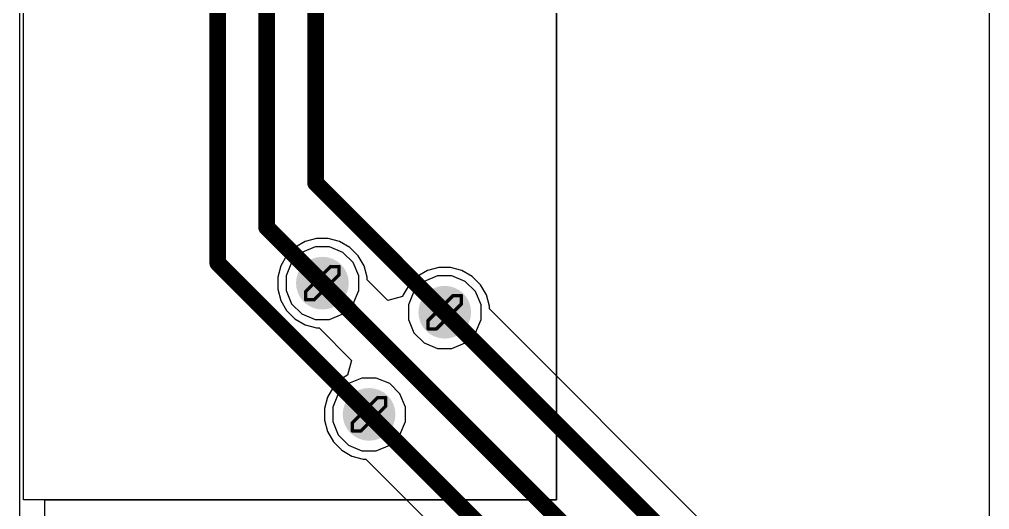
# Model space of a CAD drawing. Header units: inches. Extents: x 0 to 5379, y 0 to 5429.
# Drawn here: x 111.8 to 126.59, y 182.41 to 189.88 of the extents above; entities that cross this region are included whole.
import ezdxf

# ---------------------------------------------------------------- set-up
doc = ezdxf.new("R2010")
doc.units = ezdxf.units.IN
for name, color, linetype in [('Bottom Layer', 5, 'Continuous'), ('Bottom Solder', 6, 'Continuous'), ('Drill Drawing', 1, 'Continuous'), ('GND01', 16, 'Continuous'), ('GND02', 76, 'Continuous'), ('PWR', 156, 'Continuous'), ('SIG 01', 90, 'Continuous'), ('Top Layer', 1, 'Continuous'), ('Top Solder', 216, 'Continuous'), ('Via Holes', 16, 'Continuous')]:
    doc.layers.add(name, color=color, linetype=linetype)

msp = doc.modelspace()

# ---------------------------------------------------------------- hatches: boundary and pattern name
at = {"layer": 'Bottom Layer'}
h = msp.add_hatch(color=5, dxfattribs=at)
edge = h.paths.add_edge_path()
edge.add_arc((116.42, 185.862), 0.3, 0, 360)
h = msp.add_hatch(color=5, dxfattribs=at)
edge = h.paths.add_edge_path()
edge.add_arc((118.286, 185.419), 0.3, 0, 360)
h = msp.add_hatch(color=5, dxfattribs=at)
edge = h.paths.add_edge_path()
edge.add_arc((117.132, 183.862), 0.3, 0, 360)
at = {"layer": 'Bottom Solder'}
h = msp.add_hatch(color=6, dxfattribs=at)
edge = h.paths.add_edge_path()
edge.add_arc((116.42, 185.862), 0.402, 0, 360)
h = msp.add_hatch(color=6, dxfattribs=at)
edge = h.paths.add_edge_path()
edge.add_arc((118.286, 185.419), 0.402, 0, 360)
h = msp.add_hatch(color=6, dxfattribs=at)
edge = h.paths.add_edge_path()
edge.add_arc((117.132, 183.862), 0.402, 0, 360)
at = {"layer": 'GND01'}
h = msp.add_hatch(color=16, dxfattribs=at)
edge = h.paths.add_edge_path()
edge.add_arc((116.42, 185.862), 0.3, 0, 360)
h = msp.add_hatch(color=16, dxfattribs=at)
edge = h.paths.add_edge_path()
edge.add_arc((118.286, 185.419), 0.3, 0, 360)
h = msp.add_hatch(color=16, dxfattribs=at)
edge = h.paths.add_edge_path()
edge.add_arc((117.132, 183.862), 0.3, 0, 360)
at = {"layer": 'GND02'}
h = msp.add_hatch(color=76, dxfattribs=at)
edge = h.paths.add_edge_path()
edge.add_arc((116.42, 185.862), 0.3, 0, 360)
h = msp.add_hatch(color=76, dxfattribs=at)
edge = h.paths.add_edge_path()
edge.add_arc((118.286, 185.419), 0.3, 0, 360)
h = msp.add_hatch(color=76, dxfattribs=at)
edge = h.paths.add_edge_path()
edge.add_arc((117.132, 183.862), 0.3, 0, 360)
at = {"layer": 'PWR'}
h = msp.add_hatch(color=156, dxfattribs=at)
edge = h.paths.add_edge_path()
edge.add_arc((116.42, 185.862), 0.3, 0, 360)
h = msp.add_hatch(color=156, dxfattribs=at)
edge = h.paths.add_edge_path()
edge.add_arc((118.286, 185.419), 0.3, 0, 360)
h = msp.add_hatch(color=156, dxfattribs=at)
edge = h.paths.add_edge_path()
edge.add_arc((117.132, 183.862), 0.3, 0, 360)
at = {"layer": 'SIG 01'}
h = msp.add_hatch(color=90, dxfattribs=at)
edge = h.paths.add_edge_path()
edge.add_arc((116.42, 185.862), 0.3, 0, 360)
h = msp.add_hatch(color=90, dxfattribs=at)
edge = h.paths.add_edge_path()
edge.add_arc((118.286, 185.419), 0.3, 0, 360)
h = msp.add_hatch(color=90, dxfattribs=at)
edge = h.paths.add_edge_path()
edge.add_arc((117.132, 183.862), 0.3, 0, 360)
at = {"layer": 'Top Layer'}
h = msp.add_hatch(color=1, dxfattribs=at)
edge = h.paths.add_edge_path()
edge.add_arc((116.42, 185.862), 0.3, 0, 360)
h = msp.add_hatch(color=1, dxfattribs=at)
edge = h.paths.add_edge_path()
edge.add_arc((118.286, 185.419), 0.3, 0, 360)
h = msp.add_hatch(color=1, dxfattribs=at)
edge = h.paths.add_edge_path()
edge.add_arc((117.132, 183.862), 0.3, 0, 360)
at = {"layer": 'Top Solder'}
h = msp.add_hatch(color=216, dxfattribs=at)
edge = h.paths.add_edge_path()
edge.add_arc((116.42, 185.862), 0.402, 0, 360)
h = msp.add_hatch(color=216, dxfattribs=at)
edge = h.paths.add_edge_path()
edge.add_arc((118.286, 185.419), 0.402, 0, 360)
h = msp.add_hatch(color=216, dxfattribs=at)
edge = h.paths.add_edge_path()
edge.add_arc((117.132, 183.862), 0.402, 0, 360)
at = {"layer": 'Via Holes'}
h = msp.add_hatch(color=7, dxfattribs=at)
edge = h.paths.add_edge_path()
edge.add_arc((116.42, 185.862), 0.15, 0, 360)
h = msp.add_hatch(color=7, dxfattribs=at)
edge = h.paths.add_edge_path()
edge.add_arc((118.286, 185.419), 0.15, 0, 360)
h = msp.add_hatch(color=7, dxfattribs=at)
edge = h.paths.add_edge_path()
edge.add_arc((117.132, 183.862), 0.15, 0, 360)

# ---------------------------------------------------------------- linework, layer by layer
at = {"layer": 'Bottom Layer'}
for p, q in [((116.31, 186.416), (116.106, 186.331)), ((116.53, 186.416), (116.31, 186.416)), ((116.734, 186.331), (116.53, 186.416)), ((116.106, 186.331), (115.951, 186.176)), ((116.89, 186.176), (116.734, 186.331)), ((115.951, 186.176), (115.866, 185.972)), ((116.974, 185.972), (116.89, 186.176)), ((115.866, 185.972), (115.866, 185.752)), ((116.974, 185.752), (116.974, 185.972)), ((118.175, 185.973), (117.972, 185.889)), ((118.396, 185.973), (118.175, 185.973)), ((118.599, 185.889), (118.396, 185.973)), ((117.972, 185.889), (117.816, 185.733)), ((118.755, 185.733), (118.599, 185.889)), ((115.866, 185.752), (115.951, 185.548)), ((116.89, 185.548), (116.974, 185.752)), ((117.816, 185.733), (117.732, 185.53)), ((118.84, 185.53), (118.755, 185.733)), ((115.951, 185.548), (116.106, 185.392)), ((116.734, 185.392), (116.89, 185.548)), ((117.732, 185.53), (117.732, 185.309)), ((118.84, 185.309), (118.84, 185.53)), ((116.106, 185.392), (116.31, 185.308)), ((116.53, 185.308), (116.734, 185.392)), ((116.31, 185.308), (116.53, 185.308)), ((117.732, 185.309), (117.816, 185.106)), ((118.755, 185.106), (118.84, 185.309)), ((117.816, 185.106), (117.972, 184.95)), ((118.599, 184.95), (118.755, 185.106)), ((117.972, 184.95), (118.175, 184.865)), ((118.396, 184.865), (118.599, 184.95)), ((118.175, 184.865), (118.396, 184.865)), ((116.818, 184.332), (116.662, 184.176)), ((117.022, 184.416), (116.818, 184.332)), ((117.242, 184.416), (117.022, 184.416)), ((117.446, 184.332), (117.242, 184.416)), ((117.602, 184.176), (117.446, 184.332)), ((116.662, 184.176), (116.578, 183.972)), ((117.686, 183.972), (117.602, 184.176)), ((116.578, 183.972), (116.578, 183.752)), ((117.686, 183.752), (117.686, 183.972)), ((116.578, 183.752), (116.662, 183.548)), ((117.602, 183.548), (117.686, 183.752)), ((116.662, 183.548), (116.818, 183.392)), ((117.446, 183.392), (117.602, 183.548)), ((116.818, 183.392), (117.022, 183.308)), ((117.022, 183.308), (117.242, 183.308)), ((117.242, 183.308), (117.446, 183.392))]:
    msp.add_line(p, q, dxfattribs=at)
at = {"layer": 'Drill Drawing'}
for points in [[(116.166, 185.989, 0.0508, 0.0508, 0), (116.166, 186.116, 0.0508, 0.0508, 0)], [(116.166, 186.116, 0.0508, 0.0508, 0), (116.293, 186.116, 0.0508, 0.0508, 0)], [(116.293, 186.116, 0.0508, 0.0508, 0), (116.42, 185.989, 0.0508, 0.0508, 0)], [(116.42, 185.989, 0.0508, 0.0508, 0), (116.547, 186.116, 0.0508, 0.0508, 0)], [(116.547, 186.116, 0.0508, 0.0508, 0), (116.674, 186.116, 0.0508, 0.0508, 0)], [(116.674, 185.989, 0.0508, 0.0508, 0), (116.674, 186.116, 0.0508, 0.0508, 0)], [(116.166, 185.989, 0.0508, 0.0508, 0), (116.293, 185.862, 0.0508, 0.0508, 0)], [(116.547, 185.862, 0.0508, 0.0508, 0), (116.674, 185.989, 0.0508, 0.0508, 0)], [(116.166, 185.735, 0.0508, 0.0508, 0), (116.293, 185.862, 0.0508, 0.0508, 0)], [(116.547, 185.862, 0.0508, 0.0508, 0), (116.674, 185.735, 0.0508, 0.0508, 0)], [(116.166, 185.608, 0.0508, 0.0508, 0), (116.166, 185.735, 0.0508, 0.0508, 0)], [(116.293, 185.608, 0.0508, 0.0508, 0), (116.42, 185.735, 0.0508, 0.0508, 0)], [(116.42, 185.735, 0.0508, 0.0508, 0), (116.547, 185.608, 0.0508, 0.0508, 0)], [(116.674, 185.608, 0.0508, 0.0508, 0), (116.674, 185.735, 0.0508, 0.0508, 0)], [(118.032, 185.546, 0.0508, 0.0508, 0), (118.032, 185.673, 0.0508, 0.0508, 0)], [(118.032, 185.673, 0.0508, 0.0508, 0), (118.159, 185.673, 0.0508, 0.0508, 0)], [(118.159, 185.673, 0.0508, 0.0508, 0), (118.286, 185.546, 0.0508, 0.0508, 0)], [(118.286, 185.546, 0.0508, 0.0508, 0), (118.413, 185.673, 0.0508, 0.0508, 0)], [(118.413, 185.673, 0.0508, 0.0508, 0), (118.54, 185.673, 0.0508, 0.0508, 0)], [(118.54, 185.546, 0.0508, 0.0508, 0), (118.54, 185.673, 0.0508, 0.0508, 0)], [(116.166, 185.608, 0.0508, 0.0508, 0), (116.293, 185.608, 0.0508, 0.0508, 0)], [(116.547, 185.608, 0.0508, 0.0508, 0), (116.674, 185.608, 0.0508, 0.0508, 0)], [(118.032, 185.546, 0.0508, 0.0508, 0), (118.159, 185.419, 0.0508, 0.0508, 0)], [(118.413, 185.419, 0.0508, 0.0508, 0), (118.54, 185.546, 0.0508, 0.0508, 0)], [(118.032, 185.292, 0.0508, 0.0508, 0), (118.159, 185.419, 0.0508, 0.0508, 0)], [(118.413, 185.419, 0.0508, 0.0508, 0), (118.54, 185.292, 0.0508, 0.0508, 0)], [(118.032, 185.165, 0.0508, 0.0508, 0), (118.032, 185.292, 0.0508, 0.0508, 0)], [(118.159, 185.165, 0.0508, 0.0508, 0), (118.286, 185.292, 0.0508, 0.0508, 0)], [(118.286, 185.292, 0.0508, 0.0508, 0), (118.413, 185.165, 0.0508, 0.0508, 0)], [(118.54, 185.165, 0.0508, 0.0508, 0), (118.54, 185.292, 0.0508, 0.0508, 0)], [(118.032, 185.165, 0.0508, 0.0508, 0), (118.159, 185.165, 0.0508, 0.0508, 0)], [(118.413, 185.165, 0.0508, 0.0508, 0), (118.54, 185.165, 0.0508, 0.0508, 0)], [(116.878, 183.989, 0.0508, 0.0508, 0), (116.878, 184.116, 0.0508, 0.0508, 0)], [(116.878, 184.116, 0.0508, 0.0508, 0), (117.005, 184.116, 0.0508, 0.0508, 0)], [(117.005, 184.116, 0.0508, 0.0508, 0), (117.132, 183.989, 0.0508, 0.0508, 0)], [(117.132, 183.989, 0.0508, 0.0508, 0), (117.259, 184.116, 0.0508, 0.0508, 0)], [(117.259, 184.116, 0.0508, 0.0508, 0), (117.386, 184.116, 0.0508, 0.0508, 0)], [(117.386, 183.989, 0.0508, 0.0508, 0), (117.386, 184.116, 0.0508, 0.0508, 0)], [(116.878, 183.989, 0.0508, 0.0508, 0), (117.005, 183.862, 0.0508, 0.0508, 0)], [(116.878, 183.735, 0.0508, 0.0508, 0), (117.005, 183.862, 0.0508, 0.0508, 0)], [(117.259, 183.862, 0.0508, 0.0508, 0), (117.386, 183.989, 0.0508, 0.0508, 0)], [(117.259, 183.862, 0.0508, 0.0508, 0), (117.386, 183.735, 0.0508, 0.0508, 0)], [(116.878, 183.608, 0.0508, 0.0508, 0), (116.878, 183.735, 0.0508, 0.0508, 0)], [(117.005, 183.608, 0.0508, 0.0508, 0), (117.132, 183.735, 0.0508, 0.0508, 0)], [(117.132, 183.735, 0.0508, 0.0508, 0), (117.259, 183.608, 0.0508, 0.0508, 0)], [(117.386, 183.608, 0.0508, 0.0508, 0), (117.386, 183.735, 0.0508, 0.0508, 0)], [(116.878, 183.608, 0.0508, 0.0508, 0), (117.005, 183.608, 0.0508, 0.0508, 0)], [(117.259, 183.608, 0.0508, 0.0508, 0), (117.386, 183.608, 0.0508, 0.0508, 0)]]:
    msp.add_lwpolyline(points, format="xyseb", dxfattribs=at)
for points in [[(116.153, 186.116, 0.0254, 0.0254, 1), (116.179, 186.116, 0.0254, 0.0254, 1)], [(116.153, 186.116, 0.0254, 0.0254, 1), (116.179, 186.116, 0.0254, 0.0254, 1)], [(116.28, 186.116, 0.0254, 0.0254, 1), (116.306, 186.116, 0.0254, 0.0254, 1)], [(116.28, 186.116, 0.0254, 0.0254, 1), (116.306, 186.116, 0.0254, 0.0254, 1)], [(116.534, 186.116, 0.0254, 0.0254, 1), (116.56, 186.116, 0.0254, 0.0254, 1)], [(116.534, 186.116, 0.0254, 0.0254, 1), (116.56, 186.116, 0.0254, 0.0254, 1)], [(116.661, 186.116, 0.0254, 0.0254, 1), (116.687, 186.116, 0.0254, 0.0254, 1)], [(116.661, 186.116, 0.0254, 0.0254, 1), (116.687, 186.116, 0.0254, 0.0254, 1)], [(116.153, 185.989, 0.0254, 0.0254, 1), (116.179, 185.989, 0.0254, 0.0254, 1)], [(116.153, 185.989, 0.0254, 0.0254, 1), (116.179, 185.989, 0.0254, 0.0254, 1)], [(116.407, 185.989, 0.0254, 0.0254, 1), (116.433, 185.989, 0.0254, 0.0254, 1)], [(116.407, 185.989, 0.0254, 0.0254, 1), (116.433, 185.989, 0.0254, 0.0254, 1)], [(116.661, 185.989, 0.0254, 0.0254, 1), (116.687, 185.989, 0.0254, 0.0254, 1)], [(116.661, 185.989, 0.0254, 0.0254, 1), (116.687, 185.989, 0.0254, 0.0254, 1)], [(116.28, 185.862, 0.0254, 0.0254, 1), (116.306, 185.862, 0.0254, 0.0254, 1)], [(116.28, 185.862, 0.0254, 0.0254, 1), (116.306, 185.862, 0.0254, 0.0254, 1)], [(116.534, 185.862, 0.0254, 0.0254, 1), (116.56, 185.862, 0.0254, 0.0254, 1)], [(116.534, 185.862, 0.0254, 0.0254, 1), (116.56, 185.862, 0.0254, 0.0254, 1)], [(116.153, 185.735, 0.0254, 0.0254, 1), (116.179, 185.735, 0.0254, 0.0254, 1)], [(116.153, 185.735, 0.0254, 0.0254, 1), (116.179, 185.735, 0.0254, 0.0254, 1)], [(116.407, 185.735, 0.0254, 0.0254, 1), (116.433, 185.735, 0.0254, 0.0254, 1)], [(116.407, 185.735, 0.0254, 0.0254, 1), (116.433, 185.735, 0.0254, 0.0254, 1)], [(116.661, 185.735, 0.0254, 0.0254, 1), (116.687, 185.735, 0.0254, 0.0254, 1)], [(116.661, 185.735, 0.0254, 0.0254, 1), (116.687, 185.735, 0.0254, 0.0254, 1)], [(118.019, 185.673, 0.0254, 0.0254, 1), (118.044, 185.673, 0.0254, 0.0254, 1)], [(118.019, 185.673, 0.0254, 0.0254, 1), (118.044, 185.673, 0.0254, 0.0254, 1)], [(118.146, 185.673, 0.0254, 0.0254, 1), (118.171, 185.673, 0.0254, 0.0254, 1)], [(118.146, 185.673, 0.0254, 0.0254, 1), (118.171, 185.673, 0.0254, 0.0254, 1)], [(118.4, 185.673, 0.0254, 0.0254, 1), (118.425, 185.673, 0.0254, 0.0254, 1)], [(118.4, 185.673, 0.0254, 0.0254, 1), (118.425, 185.673, 0.0254, 0.0254, 1)], [(118.527, 185.673, 0.0254, 0.0254, 1), (118.552, 185.673, 0.0254, 0.0254, 1)], [(118.527, 185.673, 0.0254, 0.0254, 1), (118.552, 185.673, 0.0254, 0.0254, 1)], [(116.153, 185.608, 0.0254, 0.0254, 1), (116.179, 185.608, 0.0254, 0.0254, 1)], [(116.153, 185.608, 0.0254, 0.0254, 1), (116.179, 185.608, 0.0254, 0.0254, 1)], [(116.28, 185.608, 0.0254, 0.0254, 1), (116.306, 185.608, 0.0254, 0.0254, 1)], [(116.28, 185.608, 0.0254, 0.0254, 1), (116.306, 185.608, 0.0254, 0.0254, 1)], [(116.534, 185.608, 0.0254, 0.0254, 1), (116.56, 185.608, 0.0254, 0.0254, 1)], [(116.534, 185.608, 0.0254, 0.0254, 1), (116.56, 185.608, 0.0254, 0.0254, 1)], [(116.661, 185.608, 0.0254, 0.0254, 1), (116.687, 185.608, 0.0254, 0.0254, 1)], [(116.661, 185.608, 0.0254, 0.0254, 1), (116.687, 185.608, 0.0254, 0.0254, 1)], [(118.019, 185.546, 0.0254, 0.0254, 1), (118.044, 185.546, 0.0254, 0.0254, 1)], [(118.019, 185.546, 0.0254, 0.0254, 1), (118.044, 185.546, 0.0254, 0.0254, 1)], [(118.273, 185.546, 0.0254, 0.0254, 1), (118.298, 185.546, 0.0254, 0.0254, 1)], [(118.273, 185.546, 0.0254, 0.0254, 1), (118.298, 185.546, 0.0254, 0.0254, 1)], [(118.527, 185.546, 0.0254, 0.0254, 1), (118.552, 185.546, 0.0254, 0.0254, 1)], [(118.527, 185.546, 0.0254, 0.0254, 1), (118.552, 185.546, 0.0254, 0.0254, 1)], [(118.146, 185.419, 0.0254, 0.0254, 1), (118.171, 185.419, 0.0254, 0.0254, 1)], [(118.146, 185.419, 0.0254, 0.0254, 1), (118.171, 185.419, 0.0254, 0.0254, 1)], [(118.4, 185.419, 0.0254, 0.0254, 1), (118.425, 185.419, 0.0254, 0.0254, 1)], [(118.4, 185.419, 0.0254, 0.0254, 1), (118.425, 185.419, 0.0254, 0.0254, 1)], [(118.019, 185.292, 0.0254, 0.0254, 1), (118.044, 185.292, 0.0254, 0.0254, 1)], [(118.019, 185.292, 0.0254, 0.0254, 1), (118.044, 185.292, 0.0254, 0.0254, 1)], [(118.273, 185.292, 0.0254, 0.0254, 1), (118.298, 185.292, 0.0254, 0.0254, 1)], [(118.273, 185.292, 0.0254, 0.0254, 1), (118.298, 185.292, 0.0254, 0.0254, 1)], [(118.527, 185.292, 0.0254, 0.0254, 1), (118.552, 185.292, 0.0254, 0.0254, 1)], [(118.527, 185.292, 0.0254, 0.0254, 1), (118.552, 185.292, 0.0254, 0.0254, 1)], [(118.019, 185.165, 0.0254, 0.0254, 1), (118.044, 185.165, 0.0254, 0.0254, 1)], [(118.019, 185.165, 0.0254, 0.0254, 1), (118.044, 185.165, 0.0254, 0.0254, 1)], [(118.146, 185.165, 0.0254, 0.0254, 1), (118.171, 185.165, 0.0254, 0.0254, 1)], [(118.146, 185.165, 0.0254, 0.0254, 1), (118.171, 185.165, 0.0254, 0.0254, 1)], [(118.4, 185.165, 0.0254, 0.0254, 1), (118.425, 185.165, 0.0254, 0.0254, 1)], [(118.4, 185.165, 0.0254, 0.0254, 1), (118.425, 185.165, 0.0254, 0.0254, 1)], [(118.527, 185.165, 0.0254, 0.0254, 1), (118.552, 185.165, 0.0254, 0.0254, 1)], [(118.527, 185.165, 0.0254, 0.0254, 1), (118.552, 185.165, 0.0254, 0.0254, 1)], [(116.865, 184.116, 0.0254, 0.0254, 1), (116.891, 184.116, 0.0254, 0.0254, 1)], [(116.865, 184.116, 0.0254, 0.0254, 1), (116.891, 184.116, 0.0254, 0.0254, 1)], [(116.992, 184.116, 0.0254, 0.0254, 1), (117.018, 184.116, 0.0254, 0.0254, 1)], [(116.992, 184.116, 0.0254, 0.0254, 1), (117.018, 184.116, 0.0254, 0.0254, 1)], [(117.246, 184.116, 0.0254, 0.0254, 1), (117.272, 184.116, 0.0254, 0.0254, 1)], [(117.246, 184.116, 0.0254, 0.0254, 1), (117.272, 184.116, 0.0254, 0.0254, 1)], [(117.373, 184.116, 0.0254, 0.0254, 1), (117.399, 184.116, 0.0254, 0.0254, 1)], [(117.373, 184.116, 0.0254, 0.0254, 1), (117.399, 184.116, 0.0254, 0.0254, 1)], [(116.865, 183.989, 0.0254, 0.0254, 1), (116.891, 183.989, 0.0254, 0.0254, 1)], [(116.865, 183.989, 0.0254, 0.0254, 1), (116.891, 183.989, 0.0254, 0.0254, 1)], [(116.992, 183.862, 0.0254, 0.0254, 1), (117.018, 183.862, 0.0254, 0.0254, 1)], [(116.992, 183.862, 0.0254, 0.0254, 1), (117.018, 183.862, 0.0254, 0.0254, 1)], [(117.119, 183.989, 0.0254, 0.0254, 1), (117.145, 183.989, 0.0254, 0.0254, 1)], [(117.119, 183.989, 0.0254, 0.0254, 1), (117.145, 183.989, 0.0254, 0.0254, 1)], [(117.246, 183.862, 0.0254, 0.0254, 1), (117.272, 183.862, 0.0254, 0.0254, 1)], [(117.246, 183.862, 0.0254, 0.0254, 1), (117.272, 183.862, 0.0254, 0.0254, 1)], [(117.373, 183.989, 0.0254, 0.0254, 1), (117.399, 183.989, 0.0254, 0.0254, 1)], [(117.373, 183.989, 0.0254, 0.0254, 1), (117.399, 183.989, 0.0254, 0.0254, 1)], [(116.865, 183.735, 0.0254, 0.0254, 1), (116.891, 183.735, 0.0254, 0.0254, 1)], [(116.865, 183.735, 0.0254, 0.0254, 1), (116.891, 183.735, 0.0254, 0.0254, 1)], [(117.119, 183.735, 0.0254, 0.0254, 1), (117.145, 183.735, 0.0254, 0.0254, 1)], [(117.119, 183.735, 0.0254, 0.0254, 1), (117.145, 183.735, 0.0254, 0.0254, 1)], [(117.373, 183.735, 0.0254, 0.0254, 1), (117.399, 183.735, 0.0254, 0.0254, 1)], [(117.373, 183.735, 0.0254, 0.0254, 1), (117.399, 183.735, 0.0254, 0.0254, 1)], [(116.865, 183.608, 0.0254, 0.0254, 1), (116.891, 183.608, 0.0254, 0.0254, 1)], [(116.865, 183.608, 0.0254, 0.0254, 1), (116.891, 183.608, 0.0254, 0.0254, 1)], [(116.992, 183.608, 0.0254, 0.0254, 1), (117.018, 183.608, 0.0254, 0.0254, 1)], [(116.992, 183.608, 0.0254, 0.0254, 1), (117.018, 183.608, 0.0254, 0.0254, 1)], [(117.246, 183.608, 0.0254, 0.0254, 1), (117.272, 183.608, 0.0254, 0.0254, 1)], [(117.246, 183.608, 0.0254, 0.0254, 1), (117.272, 183.608, 0.0254, 0.0254, 1)], [(117.373, 183.608, 0.0254, 0.0254, 1), (117.399, 183.608, 0.0254, 0.0254, 1)], [(117.373, 183.608, 0.0254, 0.0254, 1), (117.399, 183.608, 0.0254, 0.0254, 1)]]:
    msp.add_lwpolyline(points, format="xyseb", close=True, dxfattribs=at)
at = {"layer": 'GND01'}
for p, q in [((116.31, 186.416), (116.106, 186.331)), ((116.53, 186.416), (116.31, 186.416)), ((116.734, 186.331), (116.53, 186.416)), ((116.106, 186.331), (115.951, 186.176)), ((116.89, 186.176), (116.734, 186.331)), ((115.951, 186.176), (115.866, 185.972)), ((116.974, 185.972), (116.89, 186.176)), ((115.866, 185.972), (115.866, 185.752)), ((116.974, 185.752), (116.974, 185.972)), ((118.175, 185.973), (117.972, 185.889)), ((118.396, 185.973), (118.175, 185.973)), ((118.599, 185.889), (118.396, 185.973)), ((117.972, 185.889), (117.816, 185.733)), ((118.755, 185.733), (118.599, 185.889)), ((115.866, 185.752), (115.951, 185.548)), ((116.89, 185.548), (116.974, 185.752)), ((117.816, 185.733), (117.732, 185.53)), ((118.84, 185.53), (118.755, 185.733)), ((115.951, 185.548), (116.106, 185.392)), ((116.734, 185.392), (116.89, 185.548)), ((117.732, 185.53), (117.732, 185.309)), ((118.84, 185.309), (118.84, 185.53)), ((116.106, 185.392), (116.31, 185.308)), ((116.53, 185.308), (116.734, 185.392)), ((116.31, 185.308), (116.53, 185.308)), ((117.732, 185.309), (117.816, 185.106)), ((118.755, 185.106), (118.84, 185.309)), ((117.816, 185.106), (117.972, 184.95)), ((118.599, 184.95), (118.755, 185.106)), ((117.972, 184.95), (118.175, 184.865)), ((118.396, 184.865), (118.599, 184.95)), ((118.175, 184.865), (118.396, 184.865)), ((116.818, 184.332), (116.662, 184.176)), ((117.022, 184.416), (116.818, 184.332)), ((117.242, 184.416), (117.022, 184.416)), ((117.446, 184.332), (117.242, 184.416)), ((117.602, 184.176), (117.446, 184.332)), ((116.662, 184.176), (116.578, 183.972)), ((117.686, 183.972), (117.602, 184.176)), ((116.578, 183.972), (116.578, 183.752)), ((117.686, 183.752), (117.686, 183.972)), ((116.578, 183.752), (116.662, 183.548)), ((117.602, 183.548), (117.686, 183.752)), ((116.662, 183.548), (116.818, 183.392)), ((117.446, 183.392), (117.602, 183.548)), ((116.818, 183.392), (117.022, 183.308)), ((117.022, 183.308), (117.242, 183.308)), ((117.242, 183.308), (117.446, 183.392))]:
    msp.add_line(p, q, dxfattribs=at)
at = {"layer": 'GND02'}
for p, q in [((116.31, 186.416), (116.106, 186.331)), ((116.53, 186.416), (116.31, 186.416)), ((116.734, 186.331), (116.53, 186.416)), ((116.106, 186.331), (115.951, 186.176)), ((116.89, 186.176), (116.734, 186.331)), ((115.951, 186.176), (115.866, 185.972)), ((116.974, 185.972), (116.89, 186.176)), ((115.866, 185.972), (115.866, 185.752)), ((116.974, 185.752), (116.974, 185.972)), ((118.175, 185.973), (117.972, 185.889)), ((118.396, 185.973), (118.175, 185.973)), ((118.599, 185.889), (118.396, 185.973)), ((117.972, 185.889), (117.816, 185.733)), ((118.755, 185.733), (118.599, 185.889)), ((115.866, 185.752), (115.951, 185.548)), ((116.89, 185.548), (116.974, 185.752)), ((117.816, 185.733), (117.732, 185.53)), ((118.84, 185.53), (118.755, 185.733)), ((115.951, 185.548), (116.106, 185.392)), ((116.734, 185.392), (116.89, 185.548)), ((117.732, 185.53), (117.732, 185.309)), ((118.84, 185.309), (118.84, 185.53)), ((116.106, 185.392), (116.31, 185.308)), ((116.53, 185.308), (116.734, 185.392)), ((116.31, 185.308), (116.53, 185.308)), ((117.732, 185.309), (117.816, 185.106)), ((118.755, 185.106), (118.84, 185.309)), ((117.816, 185.106), (117.972, 184.95)), ((118.599, 184.95), (118.755, 185.106)), ((117.972, 184.95), (118.175, 184.865)), ((118.396, 184.865), (118.599, 184.95)), ((118.175, 184.865), (118.396, 184.865)), ((116.818, 184.332), (116.662, 184.176)), ((117.022, 184.416), (116.818, 184.332)), ((117.242, 184.416), (117.022, 184.416)), ((117.446, 184.332), (117.242, 184.416)), ((117.602, 184.176), (117.446, 184.332)), ((116.662, 184.176), (116.578, 183.972)), ((117.686, 183.972), (117.602, 184.176)), ((116.578, 183.972), (116.578, 183.752)), ((117.686, 183.752), (117.686, 183.972)), ((116.578, 183.752), (116.662, 183.548)), ((117.602, 183.548), (117.686, 183.752)), ((116.662, 183.548), (116.818, 183.392)), ((117.446, 183.392), (117.602, 183.548)), ((116.818, 183.392), (117.022, 183.308)), ((117.022, 183.308), (117.242, 183.308)), ((117.242, 183.308), (117.446, 183.392))]:
    msp.add_line(p, q, dxfattribs=at)
at = {"layer": 'PWR'}
for p, q in [((116.31, 186.416), (116.106, 186.331)), ((116.53, 186.416), (116.31, 186.416)), ((116.734, 186.331), (116.53, 186.416)), ((116.106, 186.331), (115.951, 186.176)), ((116.89, 186.176), (116.734, 186.331)), ((115.951, 186.176), (115.866, 185.972)), ((116.974, 185.972), (116.89, 186.176)), ((115.866, 185.972), (115.866, 185.752)), ((116.974, 185.752), (116.974, 185.972)), ((118.175, 185.973), (117.972, 185.889)), ((118.396, 185.973), (118.175, 185.973)), ((118.599, 185.889), (118.396, 185.973)), ((117.972, 185.889), (117.816, 185.733)), ((118.755, 185.733), (118.599, 185.889)), ((115.866, 185.752), (115.951, 185.548)), ((116.89, 185.548), (116.974, 185.752)), ((117.816, 185.733), (117.732, 185.53)), ((118.84, 185.53), (118.755, 185.733)), ((115.951, 185.548), (116.106, 185.392)), ((116.734, 185.392), (116.89, 185.548)), ((117.732, 185.53), (117.732, 185.309)), ((118.84, 185.309), (118.84, 185.53)), ((116.106, 185.392), (116.31, 185.308)), ((116.53, 185.308), (116.734, 185.392)), ((116.31, 185.308), (116.53, 185.308)), ((117.732, 185.309), (117.816, 185.106)), ((118.755, 185.106), (118.84, 185.309)), ((117.816, 185.106), (117.972, 184.95)), ((118.599, 184.95), (118.755, 185.106)), ((117.972, 184.95), (118.175, 184.865)), ((118.396, 184.865), (118.599, 184.95)), ((118.175, 184.865), (118.396, 184.865)), ((116.818, 184.332), (116.662, 184.176)), ((117.022, 184.416), (116.818, 184.332)), ((117.242, 184.416), (117.022, 184.416)), ((117.446, 184.332), (117.242, 184.416)), ((117.602, 184.176), (117.446, 184.332)), ((116.662, 184.176), (116.578, 183.972)), ((117.686, 183.972), (117.602, 184.176)), ((116.578, 183.972), (116.578, 183.752)), ((117.686, 183.752), (117.686, 183.972)), ((116.578, 183.752), (116.662, 183.548)), ((117.602, 183.548), (117.686, 183.752)), ((116.662, 183.548), (116.818, 183.392)), ((117.446, 183.392), (117.602, 183.548)), ((116.818, 183.392), (117.022, 183.308)), ((117.022, 183.308), (117.242, 183.308)), ((117.242, 183.308), (117.446, 183.392))]:
    msp.add_line(p, q, dxfattribs=at)
at = {"layer": 'SIG 01'}
for p, q in [((116.002, 186.407), (115.875, 186.28)), ((116.157, 186.496), (116.002, 186.407)), ((116.331, 186.543), (116.157, 186.496)), ((116.51, 186.543), (116.331, 186.543)), ((116.683, 186.496), (116.51, 186.543)), ((116.838, 186.407), (116.683, 186.496)), ((116.965, 186.28), (116.838, 186.407)), ((115.875, 186.28), (115.786, 186.125)), ((117.055, 186.125), (116.965, 186.28)), ((115.786, 186.125), (115.739, 185.951)), ((117.101, 185.951), (117.055, 186.125)), ((117.867, 185.964), (117.741, 185.838)), ((118.023, 186.054), (117.867, 185.964)), ((118.196, 186.1), (118.023, 186.054)), ((118.375, 186.1), (118.196, 186.1)), ((118.548, 186.054), (118.375, 186.1)), ((118.704, 185.964), (118.548, 186.054)), ((118.83, 185.838), (118.704, 185.964)), ((115.739, 185.951), (115.739, 185.772)), ((117.101, 185.913), (117.101, 185.951)), ((117.418, 185.597), (117.101, 185.913)), ((117.741, 185.838), (117.651, 185.682)), ((118.92, 185.682), (118.83, 185.838)), ((115.739, 185.772), (115.786, 185.599)), ((117.651, 185.682), (117.644, 185.658)), ((118.967, 185.509), (118.92, 185.682)), ((115.786, 185.599), (115.875, 185.444)), ((117.644, 185.658), (117.418, 185.597)), ((115.875, 185.444), (116.002, 185.317)), ((118.967, 185.471), (118.967, 185.509)), ((123.589, 180.848), (118.967, 185.471)), ((116.002, 185.317), (116.157, 185.227)), ((116.157, 185.227), (116.331, 185.181)), ((116.331, 185.181), (116.369, 185.181)), ((116.369, 185.181), (116.864, 184.685)), ((116.864, 184.685), (116.803, 184.459)), ((116.714, 184.407), (116.587, 184.28)), ((116.803, 184.459), (116.714, 184.407)), ((116.587, 184.28), (116.497, 184.125)), ((116.497, 184.125), (116.451, 183.952)), ((116.451, 183.952), (116.451, 183.772)), ((116.451, 183.772), (116.497, 183.599)), ((116.497, 183.599), (116.587, 183.444)), ((116.587, 183.444), (116.714, 183.317)), ((116.714, 183.317), (116.869, 183.227)), ((116.869, 183.227), (117.042, 183.181)), ((117.042, 183.181), (117.081, 183.181)), ((117.081, 183.181), (118.93, 181.332))]:
    msp.add_line(p, q, dxfattribs=at)
for points in [[(116.42, 185.862, 0.254, 0.254, 0), (120.149, 182.133, 0.254, 0.254, 0)], [(118.286, 185.419, 0.254, 0.254, 0), (123.223, 180.482, 0.254, 0.254, 0)], [(117.132, 183.862, 0.254, 0.254, 0), (119.448, 181.546, 0.254, 0.254, 0)]]:
    msp.add_lwpolyline(points, format="xyseb", dxfattribs=at)
for points in [[(116.357, 185.862, 0.127, 0.127, 1), (116.484, 185.862, 0.127, 0.127, 1)], [(118.222, 185.419, 0.127, 0.127, 1), (118.349, 185.419, 0.127, 0.127, 1)], [(117.069, 183.862, 0.127, 0.127, 1), (117.196, 183.862, 0.127, 0.127, 1)]]:
    msp.add_lwpolyline(points, format="xyseb", close=True, dxfattribs=at)
at = {"layer": 'Top Layer'}
for p, q in [((111.862, 182.56), (111.862, 219.619)), ((119.99, 219.619), (119.99, 182.56)), ((119.99, 182.56), (119.99, 219.612)), ((126.594, 157.444), (126.594, 219.612)), ((111.8, 197.14), (111.8, 164.871)), ((119.99, 182.56), (111.862, 182.56)), ((112.188, 164.871), (112.188, 182.56)), ((112.188, 182.56), (119.99, 182.56))]:
    msp.add_line(p, q, dxfattribs=at)
for points in [[(116.315, 187.39, 0.254, 0.254, 0), (116.315, 217.573, 0.254, 0.254, 0)], [(115.57, 186.712, 0.254, 0.254, 0), (115.57, 217.266, 0.254, 0.254, 0)], [(114.824, 186.17, 0.254, 0.254, 0), (114.824, 216.98, 0.254, 0.254, 0)], [(116.315, 187.39, 0.254, 0.254, 0), (118.286, 185.419, 0.254, 0.254, 0)], [(115.57, 186.712, 0.254, 0.254, 0), (116.42, 185.862, 0.254, 0.254, 0)], [(114.824, 186.17, 0.254, 0.254, 0), (117.132, 183.862, 0.254, 0.254, 0)]]:
    msp.add_lwpolyline(points, format="xyseb", dxfattribs=at)
for points in [[(116.252, 187.39, 0.127, 0.127, 1), (116.379, 187.39, 0.127, 0.127, 1)], [(116.252, 187.39, 0.127, 0.127, 1), (116.379, 187.39, 0.127, 0.127, 1)], [(115.506, 186.712, 0.127, 0.127, 1), (115.633, 186.712, 0.127, 0.127, 1)], [(115.506, 186.712, 0.127, 0.127, 1), (115.633, 186.712, 0.127, 0.127, 1)], [(114.76, 186.17, 0.127, 0.127, 1), (114.887, 186.17, 0.127, 0.127, 1)], [(114.76, 186.17, 0.127, 0.127, 1), (114.887, 186.17, 0.127, 0.127, 1)], [(116.357, 185.862, 0.127, 0.127, 1), (116.484, 185.862, 0.127, 0.127, 1)], [(118.222, 185.419, 0.127, 0.127, 1), (118.349, 185.419, 0.127, 0.127, 1)], [(117.069, 183.862, 0.127, 0.127, 1), (117.196, 183.862, 0.127, 0.127, 1)]]:
    msp.add_lwpolyline(points, format="xyseb", close=True, dxfattribs=at)

doc.saveas('drawing.dxf')
